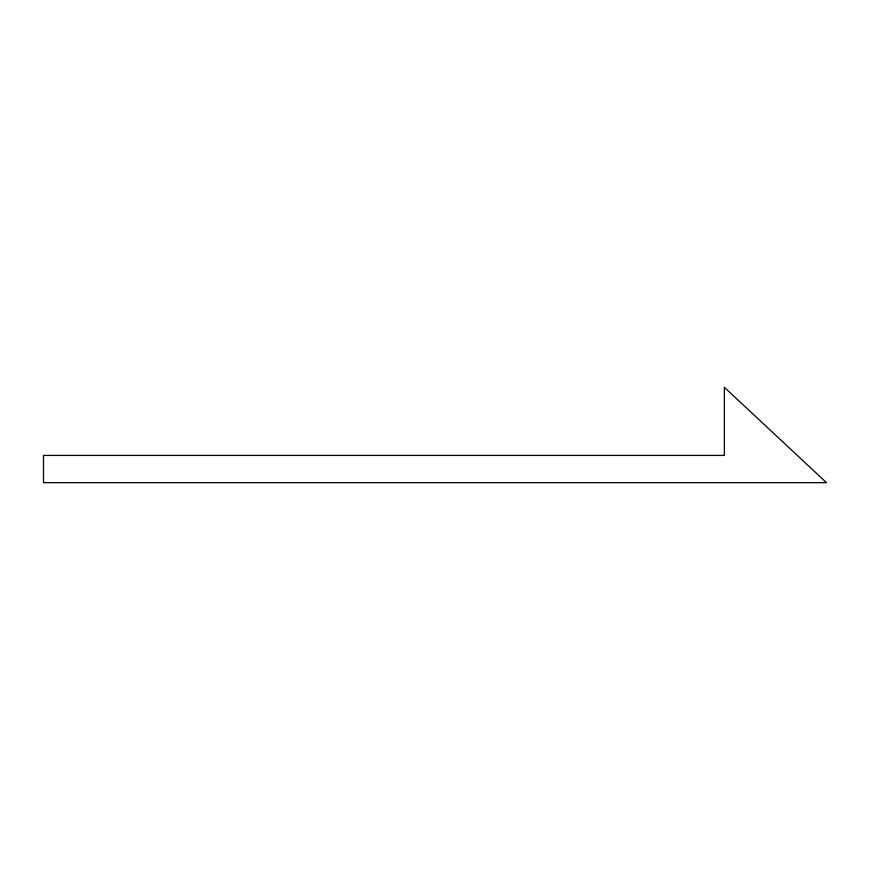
<?xml version="1.0" encoding="UTF-8"?>
<svg xmlns="http://www.w3.org/2000/svg" width="870" height="870" viewBox="0 0 870 870"><rect width="100%" height="100%" fill="white"/><g stroke="black" fill="none" stroke-linecap="round" stroke-linejoin="round"><path stroke-width="1.3" d="M724.373 455.423L43.5 455.423L43.5 482.665L826.5 482.665L724.373 387.335L724.373 455.423"/></g></svg>
